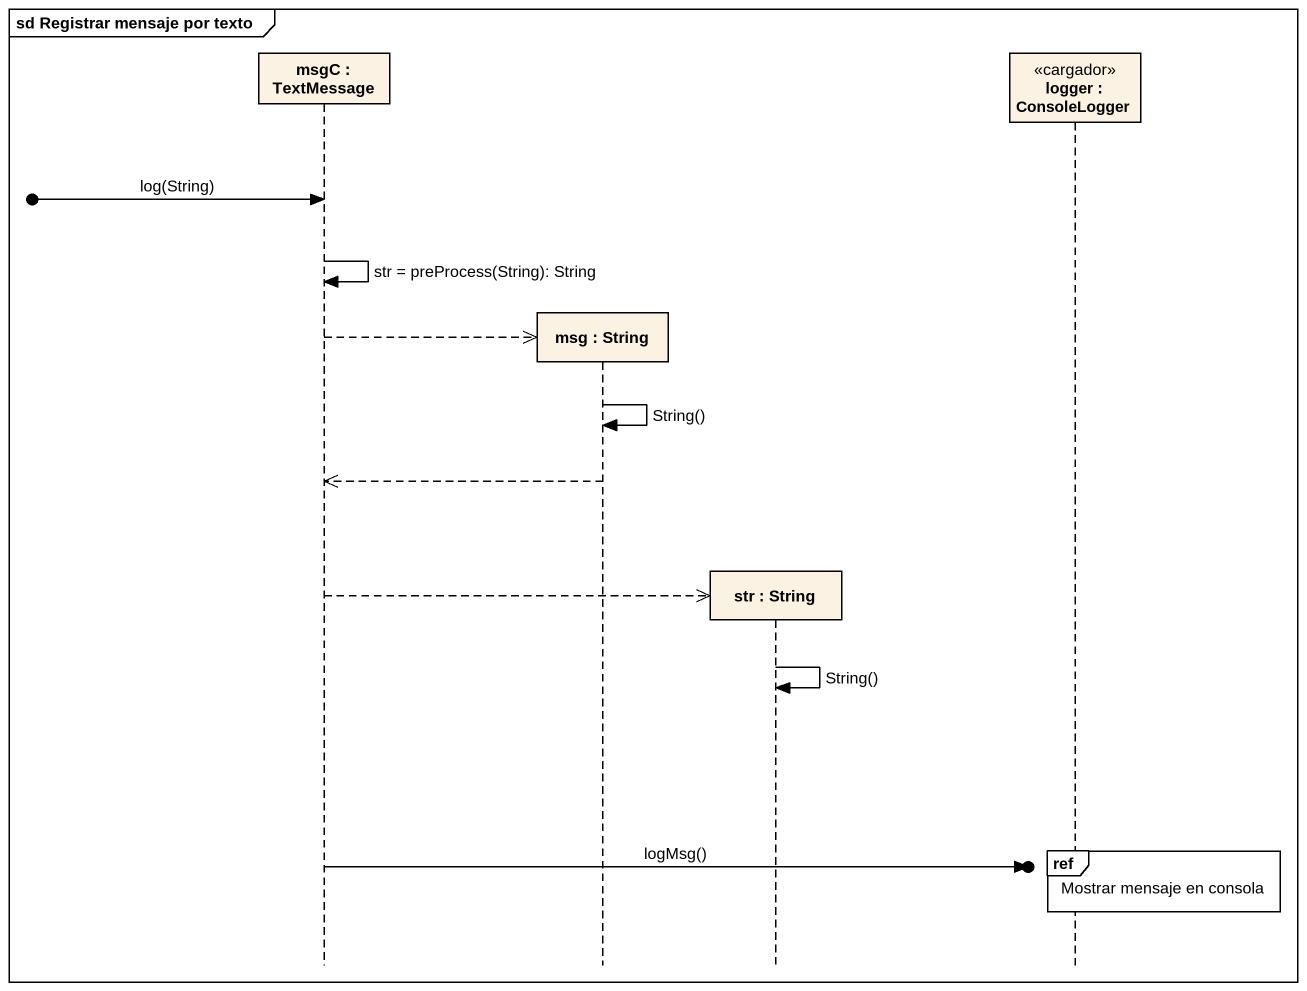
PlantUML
@startuml
mainframe sd Registrar mensaje por texto
hide footbox
participant "msgC : TextMessage" as msgC
participant "msg : String" as msg
participant "str : String" as str
participant "logger : ConsoleLogger" as logger <<cargador>>

[o-> msgC : log(String)
msgC -> msgC : str = preProcess(String): String
msgC -->> msg **
msg -> msg : String()
msg -->> msgC
msgC -->> str **
str -> str : String()
ref over logger : Mostrar mensaje en consola
msgC ->o] : logMsg()
@enduml
